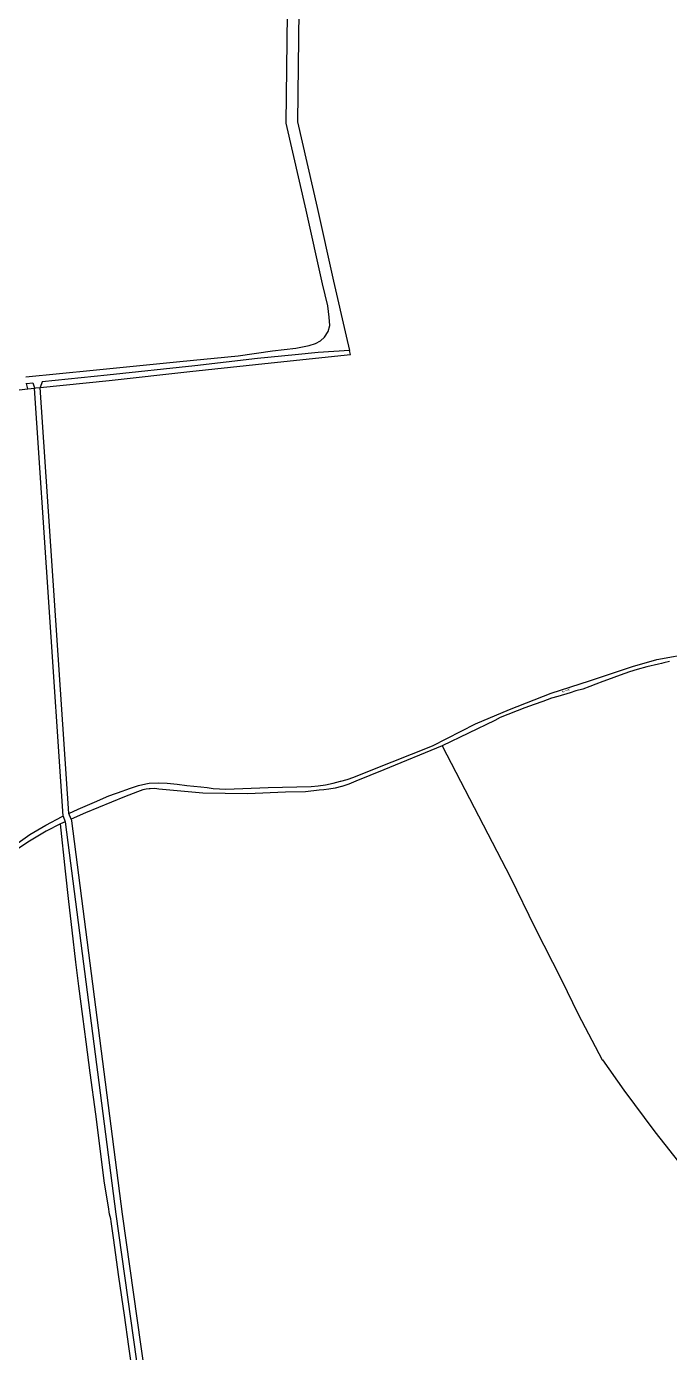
# Model space of a CAD drawing. Header units: millimetres. Extents: x 111502 to 977541, y 8702 to 1044108.
# Drawn here: x 489240 to 489569, y 241929 to 242608 of the extents above; entities that cross this region are included whole.
import ezdxf

# ---------------------------------------------------------------- set-up
doc = ezdxf.new("R2010")
doc.units = ezdxf.units.MM
doc.header["$LTSCALE"] = 0.25
doc.linetypes.add('DASHED2', pattern=[9.525, 6.35, -3.175])
doc.layers.add('E HVSS As Laid HV', color=10, linetype='Continuous')
doc.layers.add('X HVSS Site Background', color=8, linetype='Continuous')

# ---------------------------------------------------------------- blocks, each defined once
blk = doc.blocks.new('OS Master Map$1$OSS6')
at = {"color": 8, "true_color": 0x707070, "const_width": 0.174, "flags": 128}
for points in [[(0.5, 0.5), (0, 0), (0.5, -0.5)], [(0, 0), (3.438, 0)], [(3.35, 0.5), (2.85, 0), (3.35, -0.5)], [(3.938, 0.5), (3.438, 0), (3.938, -0.5)]]:
    blk.add_lwpolyline(points, dxfattribs=at)
blk = doc.blocks.new('OS MAP 060722')
at = {"layer": 'X HVSS Site Background', "flags": 128}
for points in [[(429.12, 3302.49), (463.72, 3305.79), (463.72, 3305.79), (507.92, 3310.29), (507.92, 3310.29), (537.8, 3313.24), (537.8, 3313.24), (555.4, 3315.74), (555.4, 3315.74), (567.3, 3317.14), (567.3, 3317.14), (574.19, 3318.42), (574.19, 3318.42), (577.51, 3319.43), (577.51, 3319.43), (580, 3320.81), (580, 3320.81), (582.11, 3322.66), (582.11, 3322.66), (583.86, 3325.68), (583.86, 3325.68), (584.71, 3328.63), (584.71, 3328.63), (584.39, 3332.98), (584.39, 3332.98), (583.72, 3338.74), (583.72, 3338.74), (581.09, 3350.1), (581.09, 3350.1), (572.59, 3387.81), (572.59, 3387.81), (562.41, 3432.35), (562.41, 3432.35), (565.22, 3656.56)], [(569.63, 3546.96), (568.2, 3432.97), (568.2, 3432.97), (578.22, 3389.09), (578.22, 3389.09), (586.72, 3351.39), (586.72, 3351.39), (593.22, 3323.29), (593.22, 3323.29), (594.86, 3315.88)], [(436.57, 3296.92), (471.82, 3300.59), (471.82, 3300.59), (513.12, 3305.09), (513.12, 3305.09), (554.82, 3309.59), (554.82, 3309.59), (595.32, 3313.79), (595.32, 3313.79), (594.86, 3315.88)], [(594.86, 3315.88), (578.8, 3314.9), (578.8, 3314.9), (567.1, 3313.64), (567.1, 3313.64), (547.7, 3311.74), (547.7, 3311.74), (515.72, 3307.99), (515.72, 3307.99), (470.72, 3303.29), (470.72, 3303.29), (437.56, 3299.79), (437.56, 3299.79), (436.57, 3296.92)], [(242.09, 3272.69), (248.87, 3273.47), (248.87, 3273.47), (255.07, 3274.28), (255.07, 3274.28), (279.77, 3277.51), (279.77, 3277.51), (317.89, 3283.18), (317.89, 3283.18), (430.11, 3296.22)], [(429.55, 3298.94), (429.5, 3299.17)], [(429.55, 3298.94), (432.82, 3299.29), (432.82, 3299.29), (433.58, 3296.72), (433.58, 3296.72), (433.59, 3296.61)], [(430.11, 3296.22), (429.55, 3298.94)], [(430.11, 3296.22), (433.59, 3296.61)], [(433.59, 3296.61), (434.32, 3296.69), (434.32, 3296.69), (436.57, 3296.92)], [(448.21, 3077.42), (433.59, 3296.61)], [(451.12, 3078.81), (436.57, 3296.92)], [(451.12, 3078.81), (455.92, 3081.09), (455.92, 3081.09), (464.32, 3084.69), (464.32, 3084.69), (471.62, 3087.79), (471.62, 3087.79), (479.02, 3090.49), (479.02, 3090.49), (479.82, 3090.79), (479.82, 3090.79), (483.32, 3091.99), (483.32, 3091.99), (486.92, 3093.09), (486.92, 3093.09), (490.52, 3093.99), (490.52, 3093.99), (492.32, 3094.29), (492.32, 3094.29), (496.92, 3094.49), (496.92, 3094.49), (501.52, 3094.39), (501.52, 3094.39), (506.62, 3093.89), (506.62, 3093.89), (511.62, 3093.19), (511.62, 3093.19), (515.22, 3092.89), (515.22, 3092.89), (518.82, 3092.49), (518.82, 3092.49), (522.02, 3092.19), (522.02, 3092.19), (525.12, 3091.59), (525.12, 3091.59), (531.52, 3091.19), (531.52, 3091.19), (553.17, 3092.06), (553.17, 3092.06), (575.26, 3092.6), (575.26, 3092.6), (578.83, 3092.93), (578.83, 3092.93), (582.49, 3093.5), (582.49, 3093.5), (586.49, 3094.4), (586.49, 3094.4), (590.19, 3095.3), (590.19, 3095.3), (590.39, 3095.4), (590.39, 3095.4), (593.69, 3096.3), (593.69, 3096.3), (596.99, 3097.4), (596.99, 3097.4), (605.99, 3101), (605.99, 3101), (637.29, 3113.4), (637.29, 3113.4), (659.27, 3124.8), (659.27, 3124.8), (676.72, 3132.09), (676.72, 3132.09), (698.12, 3140.49), (698.12, 3140.49), (717.75, 3146.72), (717.75, 3146.72), (739.63, 3154), (739.63, 3154), (752.09, 3157.7), (752.09, 3157.7), (771.09, 3161)], [(758.69, 3156.6), (755.79, 3155.9), (755.79, 3155.9), (754.59, 3155.6), (754.59, 3155.6), (753.06, 3155.3), (753.06, 3155.3), (747, 3153.89), (747, 3153.89), (742.07, 3152.56), (742.07, 3152.56), (738.14, 3151.35), (738.14, 3151.35), (733.45, 3149.67), (733.45, 3149.67), (726.9, 3147.23), (726.9, 3147.23), (724.46, 3146.34), (724.46, 3146.34), (721.02, 3145.09), (721.02, 3145.09), (717.92, 3143.79), (717.92, 3143.79), (714.32, 3142.49), (714.32, 3142.49), (710.72, 3141.59), (710.72, 3141.59), (707.82, 3140.59), (707.82, 3140.59), (701.42, 3138.69), (701.42, 3138.69), (698.32, 3137.79), (698.32, 3137.79), (693.82, 3136.19), (693.82, 3136.19), (689.42, 3134.59), (689.42, 3134.59), (684.62, 3132.89), (684.62, 3132.89), (672.02, 3127.89), (672.02, 3127.89), (669.22, 3126.39), (669.22, 3126.39), (642.29, 3113.5)], [(642.29, 3113.5), (612.39, 3101.2), (612.39, 3101.2), (598.09, 3095.3), (598.09, 3095.3), (594.59, 3093.9), (594.59, 3093.9), (590.89, 3092.6), (590.89, 3092.6), (590.69, 3092.6), (590.69, 3092.6), (587.49, 3091.8), (587.49, 3091.8), (584.19, 3091.3), (584.19, 3091.3), (581.79, 3091), (581.79, 3091), (579.29, 3090.7), (579.29, 3090.7), (572.27, 3089.98), (572.27, 3089.98), (562.13, 3089.65), (562.13, 3089.65), (542.62, 3088.89), (542.62, 3088.89), (519.82, 3089.19), (519.82, 3089.19), (497.32, 3091.29), (497.32, 3091.29), (495.12, 3091.59), (495.12, 3091.59), (492.82, 3091.49), (492.82, 3091.49), (492.22, 3091.49), (492.22, 3091.49), (490.72, 3091.19), (490.72, 3091.19), (489.12, 3090.89), (489.12, 3090.89), (487.62, 3090.39), (487.62, 3090.39), (486.32, 3089.89), (486.32, 3089.89), (479.72, 3087.39), (479.72, 3087.39), (459.72, 3079.09), (459.72, 3079.09), (452.39, 3075.93)], [(642.29, 3113.5), (677.22, 3045.99), (677.22, 3045.99), (689.8, 3020.37), (689.8, 3020.37), (703.35, 2993.63), (703.35, 2993.63), (711.85, 2976.13), (711.85, 2976.13), (724.25, 2952.73), (724.25, 2952.73), (724.3, 2952.66), (724.3, 2952.66), (735.25, 2937.13), (735.25, 2937.13), (751.15, 2915.73), (751.15, 2915.73), (765.85, 2897.23), (765.85, 2897.23), (783.58, 2873.69), (783.58, 2873.69), (822.35, 2822.64), (822.35, 2822.64), (851.22, 2784.86)], [(422.92, 3062.09), (431.22, 3067.99), (431.22, 3067.99), (439.42, 3072.79), (439.42, 3072.79), (447.72, 3077.19), (447.72, 3077.19), (448.21, 3077.42)], [(448.21, 3077.42), (449.25, 3074.58)], [(452.39, 3075.93), (451.12, 3078.81)], [(452.39, 3075.93), (452.52, 3075.04), (452.52, 3075.04), (478.52, 2873.69), (478.52, 2873.69), (507.17, 2670.28), (507.17, 2670.28), (507.9, 2667.11)], [(446.89, 3073.56), (439.52, 3069.79), (439.52, 3069.79), (430.22, 3064.09), (430.22, 3064.09), (422.42, 3058.79)], [(449.25, 3074.58), (446.89, 3073.56)], [(484.62, 2786.96), (481.82, 2805.86), (481.82, 2805.86), (479.62, 2821.96), (479.62, 2821.96), (476.82, 2841.56), (476.82, 2841.56), (474.12, 2861.56), (474.12, 2861.56), (472.92, 2869.86), (472.92, 2869.86), (472.62, 2871.26), (472.62, 2871.26), (472.03, 2873.69), (472.03, 2873.69), (471.48, 2877.39), (471.48, 2877.39), (469.48, 2889.59), (469.48, 2889.59), (464.92, 2924.92), (464.92, 2924.92), (462.03, 2946.04), (462.03, 2946.04), (460, 2961.89), (460, 2961.89), (458.33, 2974.85), (458.33, 2974.85), (456.3, 2990.35), (456.3, 2990.35), (454.84, 3002.71), (454.84, 3002.71), (452.84, 3019.03), (452.84, 3019.03), (451.17, 3033.8), (451.17, 3033.8), (449.47, 3049.32), (449.47, 3049.32), (446.89, 3073.56)], [(449.25, 3074.58), (475.25, 2873.69), (475.25, 2873.69), (503.75, 2670.86), (503.75, 2670.86), (504.06, 2669.56)]]:
    blk.add_lwpolyline(points, dxfattribs=at)
at = {"layer": 'X HVSS Site Background', "rotation": 18.7}
blk.add_blockref('OS Master Map$1$OSS6', (703.78, 3141.09), dxfattribs=at)

msp = doc.modelspace()

# ---------------------------------------------------------------- linework, layer by layer
at = {"lineweight": 0}
msp.add_circle((488727.82, 239008.33), 11388.42, dxfattribs=at)

# ---------------------------------------------------------------- block references
at = {"layer": 'E HVSS As Laid HV', "linetype": 'DASHED2', "lineweight": 0}
msp.add_blockref('OS MAP 060722', (488810.58, 239126.31), dxfattribs=at)
at = {"layer": 'X HVSS Site Background', "lineweight": 0, "rotation": 18.7}
msp.add_blockref('OS Master Map$1$OSS6', (489514.36, 242267.4), dxfattribs=at)

doc.saveas('drawing.dxf')
